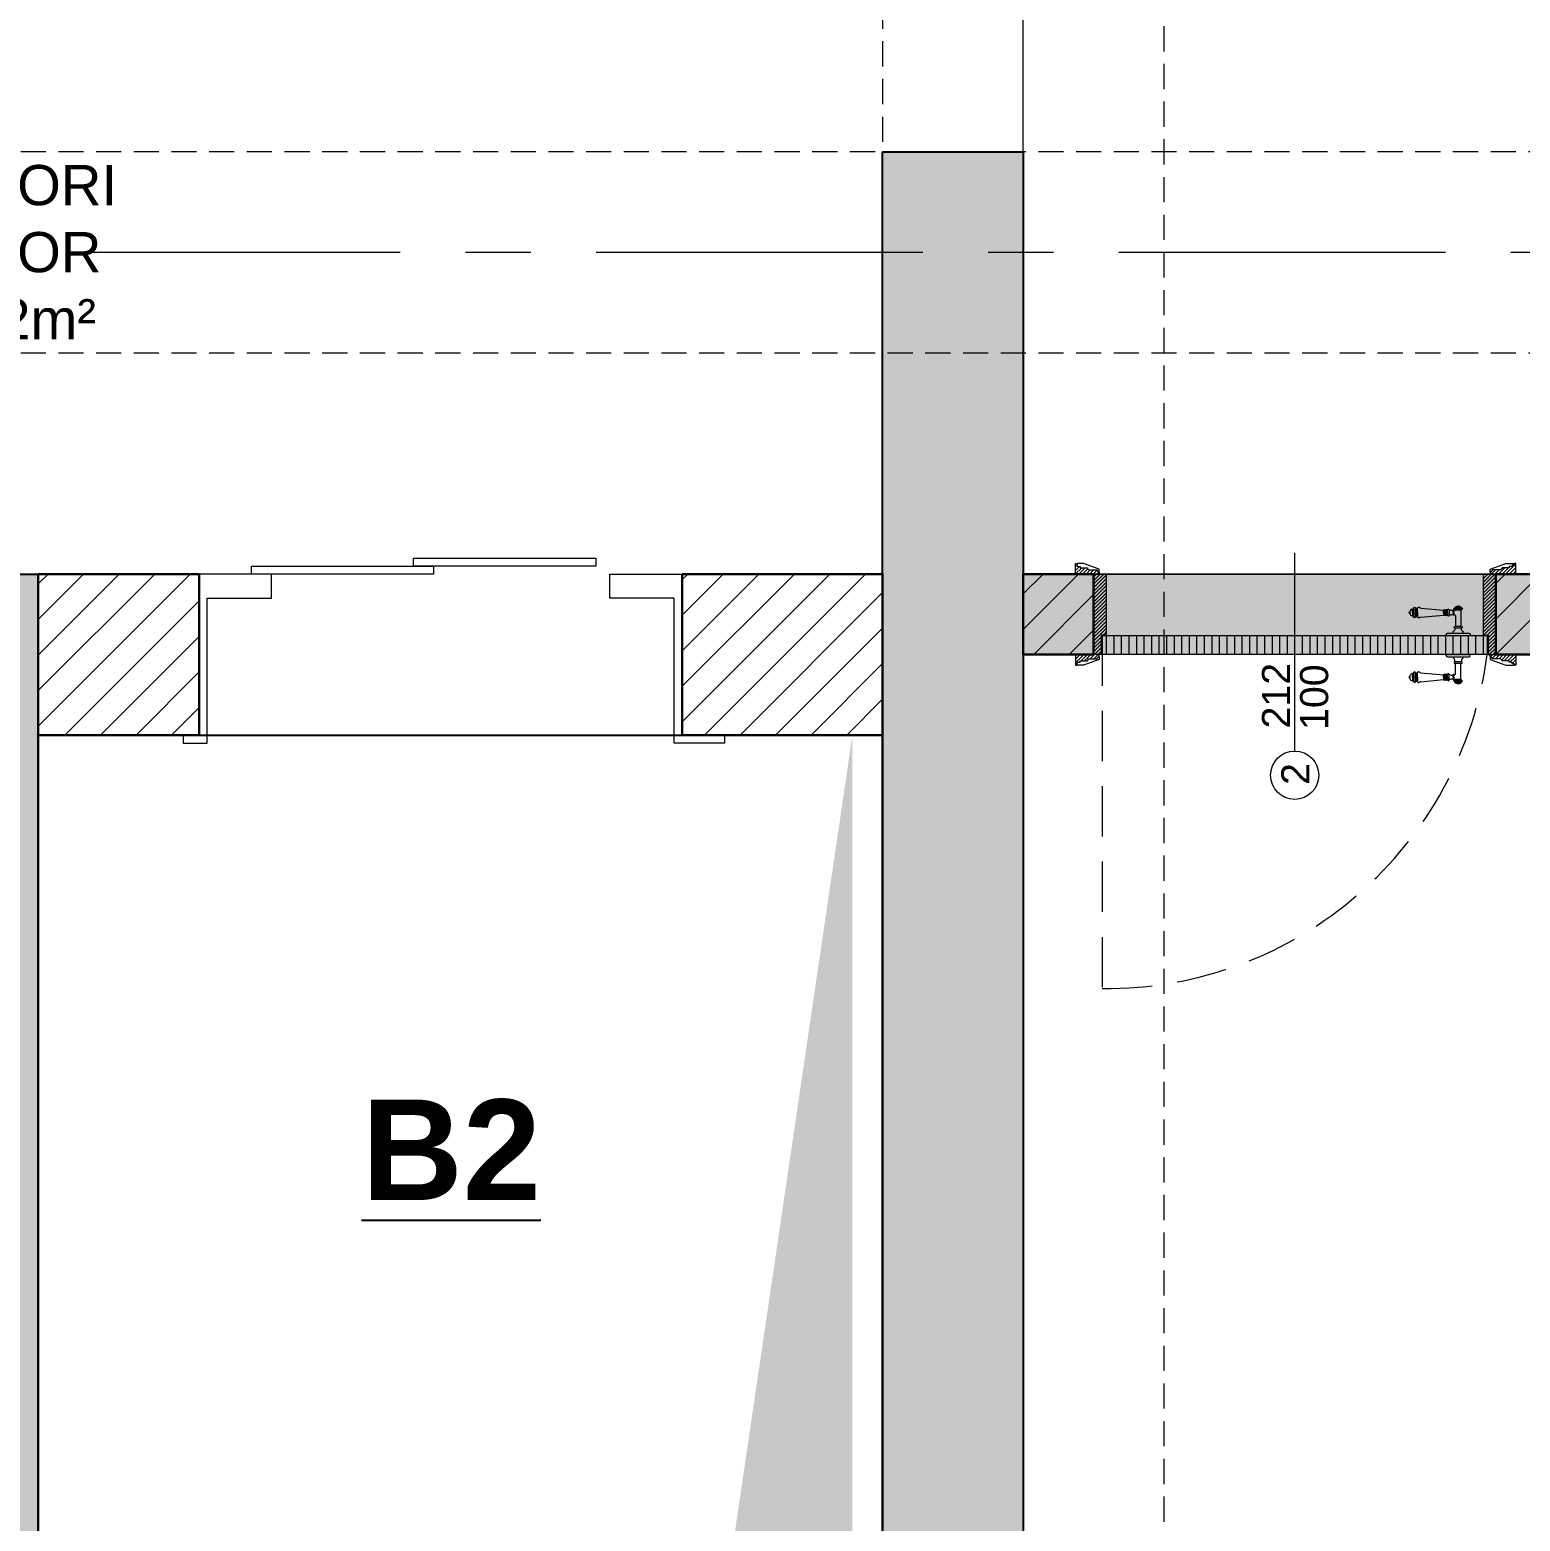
# Model space of a CAD drawing. Header units: centimetres. Extents: x 92587 to 105438, y -55119 to -48334.
# Drawn here: x 95732 to 96102.7, y -53137.9 to -52767 of the extents above; entities that cross this region are included whole.
import ezdxf

# ---------------------------------------------------------------- set-up
doc = ezdxf.new("R2010")
doc.units = ezdxf.units.CM
doc.header["$LTSCALE"] = 50
doc.header["$MEASUREMENT"] = 0
for name, pattern in [('AXES', [2, 1.25, -0.25, 0.25, -0.25]), ('CACHE', [0.375, 0.25, -0.125]), ('CONTINU', [0])]:
    doc.linetypes.add(name, pattern=pattern)
doc.layers.get('0').update_dxf_attribs({"color": 8})
for name, color, linetype in [('AXES', 10, 'AXES'), ('BETON COUPE', 3, 'CONTINU'), ('BETON TRAME', 252, 'Continuous'), ('BORD', 5, 'Continuous'), ('OMBRE', 253, 'Continuous'), ('TALUS', 2, 'Continuous'), ('TEXTE', 7, 'Continuous')]:
    doc.layers.add(name, color=color, linetype=linetype)
for name, color, linetype, lineweight in [('BETON CACHE', 4, 'CACHE', 5), ('BETON SUP TRAME', 4, 'CACHE', 5), ('CONSOLE ISOL.', 214, 'Continuous', 15), ('door', 44, 'Continuous', 5), ('MACONNERIE COUPE', 7, 'Continuous', 30), ('MACONNERIE HACHURE', 253, 'Continuous', 13)]:
    doc.layers.add(name, color=color, linetype=linetype, lineweight=lineweight)
doc.layers.add('DEMOL', color=7, linetype='Continuous', lineweight=60, true_color=0xa87e00)
doc.styles.add('GENERATED_STYLE_1', font='arial.ttf')
doc.styles.add('RS_TEXT_1.50', font='arial.ttf', dxfattribs={"height": 12.5})

# ---------------------------------------------------------------- blocks, each defined once
blk = doc.blocks.new('A$C1cd8c289')
at = {"layer": 'AXES', "lineweight": 5, "ltscale": 1.3}
for p, q in [((1270, -4150), (1270, -1058.41)), ((3195, -1960), (-1985, -1960))]:
    blk.add_line(p, q, dxfattribs=at)
blk = doc.blocks.new('door900')
at = {"color": 0}
for p, q in [((-9.3, 67.7), (9.3, 67.7)), ((9.3, 65.2), (-9.3, 65.2)), ((-6.8, 71.5), (-6.8, 70.2)), ((-5.5, 71.5), (-6.8, 71.5)), ((-6.8, 70.2), (6.8, 70.2)), ((-6.8, 62.7), (-6.8, 24)), ((-6.8, 62.7), (6.8, 62.7)), ((-5.5, 71.5), (5.5, 71.5)), ((5.5, 71.5), (6.8, 71.5)), ((6.8, 71.5), (6.8, 70.2)), ((8.7, 62.7), (6.8, 62.7)), ((6.8, 49.1), (6.8, 24)), ((8.7, 50.9), (8.7, 50.9)), ((10.5, 56.8), (10.5, 62.5)), ((10.5, 56.8), (10.5, 51.1)), ((12.7, 56.8), (12.7, 62.5)), ((12.7, 56.8), (12.7, 51.1)), ((22.5, 63.8), (22.5, 49.8)), ((26.5, 56.8), (26.5, 63.8)), ((26.5, 63.8), (29.1, 63.8)), ((26.5, 63.8), (29.1, 63.8)), ((26.5, 56.8), (26.5, 49.8)), ((26.5, 49.8), (29.1, 49.8)), ((26.5, 49.8), (29.1, 49.8)), ((29.1, 63.8), (29.1, 62.8)), ((29.1, 62.8), (29.1, 56.8)), ((29.1, 50.8), (29.1, 56.8)), ((29.1, 50.8), (29.1, 49.8)), ((29.1, 49.8), (29.1, 49.8)), ((31.1, 62.8), (31.1, 56.8)), ((31.1, 50.8), (31.1, 56.8)), ((34.1, 56.8), (34.1, 62.8)), ((34.1, 62.8), (34.1, 56.8)), ((34.1, 50.8), (34.1, 56.8)), ((34.1, 56.8), (34.1, 50.8)), ((92.8, 68.1), (36.2, 62.8)), ((36.2, 56.8), (36.2, 62.8)), ((36.2, 56.8), (36.2, 50.8)), ((92.8, 45.5), (36.2, 50.8)), ((101.2, 67.3), (103.2, 68)), ((101.2, 56.8), (101.2, 67.3)), ((101.2, 56.8), (101.2, 46.3)), ((101.2, 46.3), (103.2, 45.7)), ((103.2, 68), (103.2, 67.7)), ((103.2, 56.8), (103.2, 68)), ((103.2, 56.8), (103.2, 46.3)), ((103.2, 45.9), (103.2, 45.7)), ((106.5, 68), (105.5, 67.3)), ((105.5, 56.8), (105.5, 67.3)), ((105.5, 56.8), (105.5, 46.3)), ((106.5, 45.7), (105.5, 46.3)), ((106.5, 56.8), (106.5, 68)), ((106.5, 56.8), (106.5, 45.7)), ((110.7, 68), (111.8, 67.3)), ((110.7, 56.8), (110.7, 68)), ((110.7, 56.8), (110.7, 45.7)), ((110.7, 45.7), (111.8, 46.3)), ((111.8, 56.8), (111.8, 67.3)), ((111.8, 66.2), (113.3, 66.2)), ((111.8, 56.8), (111.8, 46.3)), ((111.8, 47.5), (113.3, 47.5)), ((113.3, 56.8), (113.3, 66.2)), ((113.3, 56.8), (113.3, 47.5)), ((120.5, 56.8), (120.5, 58.6)), ((120.5, 56.8), (120.5, 55)), ((-30, 3), (-30, 0)), ((30, 0), (-30, 0)), ((27, 6), (-27, 6)), ((-8.3, 22.3), (8.3, 22.3)), ((-8.3, 18.3), (8.3, 18.3)), ((30, 3), (30, 0))]:
    blk.add_line(p, q, dxfattribs=at)
for centre, radius, start, end in [((-9.3, 66.5), 1.25, 90, 270), ((-6.8, 67.7), 2.51, 90.115, 179.885), ((-6.8, 65.2), 2.51, 180.115, 269.885), ((0, 64), 9.29, 53.4104, 126.5896), ((6.8, 67.7), 2.51, 0.115, 89.885), ((6.8, 65.2), 2.51, 270.115, 359.885), ((8.7, 49), 1.91, 88.7426, 178.1515), ((8.6, 64.9), 2.15, 272.7029, 297.6142), ((8.6, 48.8), 2.15, 62.3858, 87.2971), ((9.3, 66.5), 1.25, 270, 90), ((10, 62.5), 0.561, 3.7097, 127.9634), ((10, 51.1), 0.561, 232.0366, 356.2903), ((11.6, 62.5), 1.1, 0.0106, 179.9894), ((11.6, 51.1), 1.1, 180.0106, 359.9894), ((16.7, 70.5), 8.83, 243.5466, 311.3694), ((16.7, 43.2), 8.83, 48.6306, 116.4534), ((24.5, 63.7), 2.01, 4.1469, 175.8531), ((24.5, 50), 2.01, 184.1469, 355.8531), ((30.1, 62.8), 1.03, 0, 180.0014), ((30.1, 50.8), 1.03, 179.9972, 0), ((32.6, 62.8), 1.48, 0, 180), ((32.6, 50.8), 1.48, 180, 0), ((35.2, 62.8), 1.03, 0, 180), ((32.6, 62.8), 1.48, 1.563306237032948e-10, 2.08440831604393e-10), ((35.2, 50.8), 1.03, 180, 0), ((93.1, 72.5), 4.4, 266.3976, 315.6468), ((93.1, 41.1), 4.4, 44.3532, 93.6024), ((98.3, 67.4), 2.89, 358.3861, 135.6468), ((98.3, 46.2), 2.89, 224.3532, 1.6139), ((104.3, 67.6), 1.15, 170.914, 348.1019), ((104.3, 46.1), 1.15, 11.8981, 189.086), ((108.6, 68), 2.1, 0, 180), ((108.6, 45.7), 2.1, 180, 0), ((115.5, 62.5), 2.84, 13.4568, 140.4953), ((115.5, 51.2), 2.84, 219.5047, 346.5432), ((127.9, 65.2), 9.88, 191.9991, 221.6757), ((127.9, 48.5), 9.88, 138.3243, 168.0009), ((120.5, 56.8), 1.79, 0, 90), ((120.5, 56.8), 1.79, 270, 0), ((-27, 3), 3, 90, 180), ((-6.8, 6), 6, 130.5908, 180), ((-16.6, 16.6), 8.41, 314.3689, 12.0705), ((-8.3, 20.3), 2, 90, 270), ((-8.5, 24), 1.71, 275.059, 359.7825), ((8.5, 24), 1.71, 180.2175, 264.941), ((16.6, 16.6), 8.41, 167.9295, 225.6311), ((8.3, 20.3), 2, 270, 90), ((6.8, 6), 6, 0, 49.4092), ((27, 3), 3, 0, 90)]:
    blk.add_arc(centre, radius, start, end, dxfattribs=at)

msp = doc.modelspace()

# ---------------------------------------------------------------- hatches: boundary and pattern name
at = {"layer": 'BETON TRAME', "transparency": 33554559}
h = msp.add_hatch(color=256, dxfattribs=at)
h.dxf.hatch_style = 1
h.paths.add_polyline_path([(95944.11, -52797.36), (95979.11, -52797.36), (95979.11, -53447.36), (95944.11, -53447.36), (95944.11, -53272.36), (95484.11, -53272.36), (95484.11, -53447.36), (95449.11, -53447.36), (95449.11, -52797.36), (95484.11, -52797.36), (95484.11, -53232.36), (95694.11, -53232.36), (95694.11, -52902.36), (95734.11, -52902.36), (95734.11, -53232.36), (95944.11, -53232.36)])
h.paths.add_polyline_path([(96814.11, -54122.36), (96814.11, -54072.36), (96679.11, -54072.36), (96679.11, -54122.36)])
h.paths.add_polyline_path([(96079.11, -54122.36), (96079.11, -54072.36), (95944.11, -54072.36), (95944.11, -54122.36)])
h.paths.add_polyline_path([(95484.11, -54122.36), (95484.11, -54072.36), (95349.11, -54072.36), (95349.11, -54122.36)])
h.paths.add_polyline_path([(94749.11, -54122.36), (94749.11, -54072.36), (94614.11, -54072.36), (94614.11, -54122.36)])
h.paths.add_polyline_path([(94749.11, -53447.36), (94749.11, -53397.36), (94614.11, -53397.36), (94614.11, -53447.36)])
h.paths.add_polyline_path([(96814.11, -53447.36), (96814.11, -53397.36), (96679.11, -53397.36), (96679.11, -53447.36)])
h.paths.add_polyline_path([(96814.11, -52847.36), (96814.11, -52797.36), (96679.11, -52797.36), (96679.11, -52847.36)])
h.paths.add_polyline_path([(94749.11, -52847.36), (94749.11, -52797.36), (94614.11, -52797.36), (94614.11, -52847.36)])
h.paths.add_polyline_path([(94749.11, -52107.36), (94749.11, -52057.36), (94614.11, -52057.36), (94614.11, -52107.36)])
h.paths.add_polyline_path([(96679.11, -52057.36), (96679.11, -52107.36), (96814.11, -52107.36), (96814.11, -52057.36)])
h.paths.add_polyline_path([(95984.11, -52107.36), (95984.11, -52057.36), (95874.11, -52057.36), (95874.11, -52107.36)])
h.paths.add_polyline_path([(95554.11, -52107.36), (95554.11, -52057.36), (95444.11, -52057.36), (95444.11, -52107.36)])
h.paths.add_polyline_path([(95579.11, -52057.36), (95554.11, -52057.36), (95554.11, -52562.36), (95579.11, -52562.36)])
h.paths.add_polyline_path([(95874.11, -52057.36), (95849.11, -52057.36), (95849.11, -52562.36), (95874.11, -52562.36)])
at = {"layer": 'door'}
h = msp.add_hatch(dxfattribs=at)
h.set_pattern_fill('ANSI31', color=256, scale=5, angle=900)
h.set_pattern_definition([(225, (241946.7766, -107941.8739), (0.4419417382, -0.4419417382), [])])
edge = h.paths.add_edge_path()
edge.add_line((95992.86, -52900.48), (95993.28, -52900.48))
edge.add_line((95993.28, -52900.48), (95993.28, -52900.79))
edge.add_line((95993.28, -52900.79), (95995.04, -52900.79))
edge.add_line((95995.04, -52900.79), (95995.04, -52901))
edge.add_arc((95995.04, -52901.31), 0.314, 0, 90, ccw=False)
edge.add_line((95995.35, -52901.31), (95997.45, -52901.31))
edge.add_line((95997.45, -52901.31), (95997.45, -52901.52))
edge.add_arc((95997.45, -52901.84), 0.314, 0, 90, ccw=False)
edge.add_line((95997.76, -52901.84), (95997.97, -52901.84))
edge.add_line((95997.97, -52901.84), (95997.97, -52902.36))
edge.add_line((95997.97, -52902.36), (95992.11, -52902.36))
edge.add_line((95992.11, -52902.36), (95992.11, -52899.74))
edge.add_line((95992.11, -52899.74), (95992.52, -52899.74))
edge.add_line((95992.52, -52899.74), (95992.52, -52900.06))
edge.add_line((95992.52, -52900.06), (95992.44, -52900.06))
edge.add_arc((95992.86, -52900.06), 0.419, 180, 270)
h.paths.add_polyline_path([(95996.61, -52902.36), (95999.75, -52902.36), (95999.75, -52917.54), (95998.5, -52917.54), (95998.5, -52922.36), (95996.61, -52922.36)])
edge = h.paths.add_edge_path()
edge.add_line((95992.86, -52924.25), (95993.28, -52924.25))
edge.add_line((95993.28, -52924.25), (95993.28, -52923.93))
edge.add_line((95993.28, -52923.93), (95995.04, -52923.93))
edge.add_line((95995.04, -52923.93), (95995.04, -52923.72))
edge.add_arc((95995.04, -52923.41), 0.314, 270, 360)
edge.add_line((95995.35, -52923.41), (95997.45, -52923.41))
edge.add_line((95997.45, -52923.41), (95997.45, -52923.2))
edge.add_arc((95997.45, -52922.89), 0.314, 270, 360)
edge.add_line((95997.76, -52922.89), (95997.97, -52922.89))
edge.add_line((95997.97, -52922.89), (95997.97, -52922.36))
edge.add_line((95997.97, -52922.36), (95992.11, -52922.36))
edge.add_line((95992.11, -52922.36), (95992.11, -52924.98))
edge.add_line((95992.11, -52924.98), (95992.52, -52924.98))
edge.add_line((95992.52, -52924.98), (95992.52, -52924.67))
edge.add_line((95992.52, -52924.67), (95992.44, -52924.67))
edge.add_arc((95992.86, -52924.67), 0.419, 90, 180, ccw=False)
h = msp.add_hatch(dxfattribs=at)
h.set_pattern_fill('ANSI31', color=256, scale=5, angle=900)
h.set_pattern_definition([(225, (241954.7766, -107941.8739), (0.4419417382, -0.4419417382), [])])
h.paths.add_polyline_path([(96096.61, -52902.36), (96093.47, -52902.36), (96093.47, -52917.54), (96094.73, -52917.54), (96094.73, -52922.36), (96096.61, -52922.36)])
edge = h.paths.add_edge_path()
edge.add_line((96100.36, -52900.48), (96099.94, -52900.48))
edge.add_line((96099.94, -52900.48), (96099.94, -52900.79))
edge.add_line((96099.94, -52900.79), (96098.18, -52900.79))
edge.add_line((96098.18, -52900.79), (96098.18, -52901))
edge.add_arc((96098.18, -52901.31), 0.314, 90, 180)
edge.add_line((96097.87, -52901.31), (96095.77, -52901.31))
edge.add_line((96095.77, -52901.31), (96095.77, -52901.52))
edge.add_arc((96095.77, -52901.84), 0.314, 90, 180)
edge.add_line((96095.46, -52901.84), (96095.25, -52901.84))
edge.add_line((96095.25, -52901.84), (96095.25, -52902.36))
edge.add_line((96095.25, -52902.36), (96101.61, -52902.36))
edge.add_line((96101.61, -52902.36), (96101.61, -52899.74))
edge.add_line((96101.61, -52899.74), (96101.2, -52899.74))
edge.add_line((96101.2, -52899.74), (96101.2, -52900.06))
edge.add_line((96101.2, -52900.06), (96100.78, -52900.06))
edge.add_arc((96100.36, -52900.06), 0.419, 270, 360, ccw=False)
edge = h.paths.add_edge_path()
edge.add_line((96100.36, -52924.25), (96099.94, -52924.25))
edge.add_line((96099.94, -52924.25), (96099.94, -52923.93))
edge.add_line((96099.94, -52923.93), (96098.18, -52923.93))
edge.add_line((96098.18, -52923.93), (96098.18, -52923.72))
edge.add_arc((96098.18, -52923.41), 0.314, 180, 270, ccw=False)
edge.add_line((96097.87, -52923.41), (96095.77, -52923.41))
edge.add_line((96095.77, -52923.41), (96095.77, -52923.2))
edge.add_arc((96095.77, -52922.89), 0.314, 180, 270, ccw=False)
edge.add_line((96095.46, -52922.89), (96095.25, -52922.89))
edge.add_line((96095.25, -52922.89), (96095.25, -52922.36))
edge.add_line((96095.25, -52922.36), (96101.61, -52922.36))
edge.add_line((96101.61, -52922.36), (96101.61, -52924.98))
edge.add_line((96101.61, -52924.98), (96101.2, -52924.98))
edge.add_line((96101.2, -52924.98), (96101.2, -52924.67))
edge.add_line((96101.2, -52924.67), (96100.78, -52924.67))
edge.add_arc((96100.36, -52924.67), 0.419, 0, 90)
h = msp.add_hatch(dxfattribs=at)
h.set_pattern_fill('ANSI31', color=256, scale=15, angle=405)
h.set_pattern_definition([(90, (48446.0615, -151989.3063), (-1.875, 2e-15), [])])
h.paths.add_polyline_path([(95998.71, -52917.6), (96094.52, -52917.6), (96094.52, -52922.31), (95998.71, -52922.31)])
at = {"layer": 'MACONNERIE HACHURE'}
h = msp.add_hatch(dxfattribs=at)
h.set_pattern_fill('ANSI31', color=256, scale=50, style=0)
h.set_pattern_definition([(45, (845.911, 6550.742), (-4.41941738, 4.41941738), [])])
h.paths.add_polyline_path([(96464.11, -53567.36), (96464.11, -53736.36), (96392.11, -53736.36), (96392.11, -53757.36), (96414.11, -53757.36), (96414.11, -53762.36), (96234.11, -53762.36), (96234.11, -53750.36), (96284.11, -53750.36), (96284.11, -53577.36), (96306.11, -53577.36), (96306.11, -53589.36), (96296.11, -53589.36), (96296.11, -53750.36), (96387.11, -53750.36), (96387.11, -53731.36), (96444.11, -53731.36), (96444.11, -53589.36), (96388.11, -53589.36), (96388.11, -53577.36), (96452.11, -53577.36), (96452.11, -53567.36)])
h.paths.add_polyline_path([(95894.28, -52902.36), (95944.11, -52902.36), (95944.11, -52942.36), (95894.28, -52942.36)])
h.paths.add_polyline_path([(95734.11, -52902.36), (95774.11, -52902.36), (95774.11, -52942.36), (95734.11, -52942.36)])
h.paths.add_polyline_path([(95874.11, -52547.36), (95964.11, -52547.36), (95964.11, -52607.36), (96117.11, -52607.36), (96117.11, -52547.36), (96129.11, -52547.36), (96129.11, -52667.36), (96109.11, -52667.36), (96109.11, -52632.36), (95944.11, -52632.36), (95944.11, -52583.36), (95874.11, -52583.36), (95874.11, -52632.36), (95839.11, -52632.36), (95839.11, -52612.36), (95849.11, -52612.36), (95849.11, -52562.36), (95874.11, -52562.36), (95874.11, -52578.36), (95944.11, -52578.36), (95944.11, -52552.36), (95874.11, -52552.36)])
h.paths.add_polyline_path([(96444.11, -54162.36), (96344.11, -54162.36), (96344.11, -54187.36), (96444.11, -54187.36)])
h.paths.add_polyline_path([(96679.11, -52154.25), (96704.11, -52154.25), (96704.11, -52107.36), (96679.11, -52107.36)])
h.paths.add_polyline_path([(96679.11, -54052.36), (96704.11, -54052.36), (96704.11, -54072.36), (96679.11, -54072.36)])
h.paths.add_polyline_path([(95996.61, -52902.36), (95979.11, -52902.36), (95979.11, -52922.36), (95996.61, -52922.36)])
h.paths.add_polyline_path([(96319.11, -52789.36), (96329.11, -52789.36), (96329.11, -52777.36), (96289.11, -52777.36), (96289.11, -52789.36), (96299.11, -52789.36), (96299.11, -53107.36), (96129.11, -53107.36), (96129.11, -52789.36), (96207.12, -52789.36), (96207.12, -52777.36), (96129.11, -52777.36), (96129.11, -52767.36), (96109.11, -52767.36), (96109.11, -52902.36), (96096.61, -52902.36), (96096.61, -52922.36), (96109.11, -52922.36), (96109.11, -53137.36), (96130.11, -53137.36), (96130.11, -53467.36), (96228.12, -53467.36), (96228.12, -53455.36), (96150.11, -53455.36), (96150.11, -53137.36), (96320.11, -53137.36), (96320.11, -53455.36), (96310.11, -53455.36), (96310.11, -53467.36), (96350.11, -53467.36), (96350.11, -53455.36), (96340.11, -53455.36), (96340.11, -53137.36), (96679.11, -53137.36), (96679.11, -53182.36), (96704.11, -53182.36), (96704.11, -53132.36), (96814.11, -53132.36), (96814.11, -53112.36), (96704.11, -53112.36), (96704.11, -53062.36), (96679.11, -53062.36), (96679.11, -53107.36), (96319.11, -53107.36)])
h.paths.add_polyline_path([(96487.11, -53762.36), (96487.11, -53742.36), (96789.11, -53742.36), (96789.11, -53677.36), (96814.11, -53677.36), (96814.11, -53767.36), (96704.11, -53767.36), (96704.11, -53782.36), (96679.11, -53782.36), (96679.11, -53762.36)])
h.paths.add_polyline_path([(96044.11, -53859.36), (96019.11, -53859.36), (96019.11, -53581.36), (95967.11, -53581.36), (95967.11, -53559.36), (95979.11, -53559.36), (95979.11, -53569.36), (96104.11, -53569.36), (96104.11, -53581.36), (96044.11, -53581.36)])
h.paths.add_polyline_path([(96019.11, -53932.36), (96019.11, -53952.36), (95969.11, -53952.36), (95969.11, -54072.36), (95944.11, -54072.36), (95944.11, -53957.36), (95926.61, -53957.36), (95926.61, -53932.36)])
h.paths.add_polyline_path([(96679.11, -54122.36), (96679.11, -54162.36), (96624.11, -54162.36), (96624.11, -54187.36), (96704.11, -54187.36), (96704.11, -54122.36)])
h.paths.add_polyline_path([(96104.11, -54162.36), (96164.11, -54162.36), (96164.11, -54187.36), (96079.11, -54187.36), (96079.11, -54122.36), (96079.11, -54122.36), (96079.11, -54072.36), (96104.11, -54072.36)])
h.paths.add_polyline_path([(96679.11, -52482.36), (96679.11, -52424.25), (96704.11, -52424.25), (96704.11, -52477.36), (96814.11, -52477.36), (96814.11, -52567.36), (96789.11, -52567.36), (96789.11, -52502.36), (96456.11, -52502.36), (96456.11, -52675.36), (96444.11, -52675.36), (96444.11, -52667.36), (96388.11, -52667.36), (96388.11, -52655.36), (96444.11, -52655.36), (96444.11, -52507.36), (96296.11, -52507.36), (96296.11, -52655.36), (96306.11, -52655.36), (96306.11, -52667.36), (96284.11, -52667.36), (96284.11, -52494.36), (96234.24, -52494.36), (96234.24, -52482.36)])
h.paths.add_polyline_path([(96444.11, -52809.36), (96444.11, -52789.36), (96421.11, -52789.36), (96421.11, -52777.36), (96444.11, -52777.36), (96444.11, -52767.36), (96456.11, -52767.36), (96456.11, -52797.36), (96679.11, -52797.36), (96679.11, -52809.36)], flags=17)
h.paths.add_polyline_path([(96464.11, -53447.36), (96679.11, -53447.36), (96679.11, -53435.36), (96452.11, -53435.36), (96452.11, -53455.36), (96442.11, -53455.36), (96442.11, -53467.36), (96452.11, -53467.36), (96452.11, -53475.36), (96464.11, -53475.36)])
h.paths.add_polyline_path([(95879.11, -53447.36), (95879.11, -53459.36), (95967.11, -53459.36), (95967.11, -53467.36), (95979.11, -53467.36), (95979.11, -53447.36)])
h.paths.add_polyline_path([(96789.11, -52797.36), (96814.11, -52797.36), (96814.11, -52747.36), (96789.11, -52747.36)])
h.paths.add_polyline_path([(96789.11, -53447.36), (96814.11, -53447.36), (96814.11, -53497.36), (96789.11, -53497.36)])
h.paths.add_polyline_path([(96679.11, -52847.36), (96704.11, -52847.36), (96704.11, -52902.25), (96679.11, -52902.25)], flags=17)
h.paths.add_polyline_path([(96679.11, -53397.36), (96704.11, -53397.36), (96704.11, -53342.47), (96679.11, -53342.47)], flags=17)
h.paths.add_polyline_path([(95533.94, -52902.36), (95484.11, -52902.36), (95484.11, -52942.36), (95533.94, -52942.36)])
h.paths.add_polyline_path([(95694.11, -52902.36), (95654.11, -52902.36), (95654.11, -52942.36), (95694.11, -52942.36)])
h.paths.add_polyline_path([(95849.11, -52082.36), (95829.11, -52082.36), (95829.11, -52057.36), (95849.11, -52057.36)])
h.paths.add_polyline_path([(96164.11, -52082.36), (96164.11, -52057.36), (95984.11, -52057.36), (95984.11, -52082.36)])
h.paths.add_polyline_path([(95554.11, -52547.36), (95464.11, -52547.36), (95464.11, -52607.36), (95311.11, -52607.36), (95311.11, -52547.36), (95299.11, -52547.36), (95299.11, -52667.36), (95319.11, -52667.36), (95319.11, -52632.36), (95484.11, -52632.36), (95484.11, -52583.36), (95554.11, -52583.36), (95554.11, -52632.36), (95739.11, -52632.36), (95739.11, -52612.36), (95579.11, -52612.36), (95579.11, -52562.36), (95554.11, -52562.36), (95554.11, -52578.36), (95484.11, -52578.36), (95484.11, -52552.36), (95554.11, -52552.36)])
h.paths.add_polyline_path([(94984.11, -54162.36), (95084.11, -54162.36), (95084.11, -54187.36), (94984.11, -54187.36)])
h.paths.add_polyline_path([(94749.11, -52154.25), (94724.11, -52154.25), (94724.11, -52107.36), (94749.11, -52107.36)])
h.paths.add_polyline_path([(94749.11, -54052.36), (94724.11, -54052.36), (94724.11, -54072.36), (94749.11, -54072.36)])
h.paths.add_polyline_path([(95431.61, -52902.36), (95449.11, -52902.36), (95449.11, -52922.36), (95431.61, -52922.36)])
h.paths.add_polyline_path([(95729.11, -53932.36), (95746.61, -53932.36), (95746.61, -53957.36), (95729.11, -53957.36), (95729.11, -54122.36), (95699.11, -54122.36), (95699.11, -53957.36), (95681.5, -53957.36), (95681.5, -53932.36), (95699.11, -53932.36), (95699.11, -53459.36), (95631.11, -53459.36), (95631.11, -53447.36), (95699.11, -53447.36), (95699.11, -53272.36), (95729.11, -53272.36), (95729.11, -53447.36), (95797.11, -53447.36), (95797.11, -53459.36), (95729.11, -53459.36)])
h.paths.add_polyline_path([(95109.11, -52789.36), (95099.11, -52789.36), (95099.11, -52777.36), (95139.11, -52777.36), (95139.11, -52789.36), (95129.11, -52789.36), (95129.11, -53107.36), (95299.11, -53107.36), (95299.11, -52789.36), (95221.1, -52789.36), (95221.1, -52777.36), (95299.11, -52777.36), (95299.11, -52767.36), (95319.11, -52767.36), (95319.11, -52902.36), (95331.61, -52902.36), (95331.61, -52922.36), (95319.11, -52922.36), (95319.11, -53137.36), (95298.11, -53137.36), (95298.11, -53467.36), (95200.1, -53467.36), (95200.1, -53455.36), (95278.11, -53455.36), (95278.11, -53137.36), (95108.11, -53137.36), (95108.11, -53455.36), (95118.11, -53455.36), (95118.11, -53467.36), (95078.11, -53467.36), (95078.11, -53455.36), (95088.11, -53455.36), (95088.11, -53137.36), (94749.11, -53137.36), (94749.11, -53182.36), (94724.11, -53182.36), (94724.11, -53132.36), (94614.11, -53132.36), (94614.11, -53112.36), (94724.11, -53112.36), (94724.11, -53062.36), (94749.11, -53062.36), (94749.11, -53107.36), (95109.11, -53107.36)])
h.paths.add_polyline_path([(94964.11, -53736.36), (95036.11, -53736.36), (95036.11, -53757.36), (95014.11, -53757.36), (95014.11, -53762.36), (95194.11, -53762.36), (95194.11, -53750.36), (95144.11, -53750.36), (95144.11, -53577.36), (95122.11, -53577.36), (95122.11, -53589.36), (95132.11, -53589.36), (95132.11, -53750.36), (95041.11, -53750.36), (95041.11, -53731.36), (94984.11, -53731.36), (94984.11, -53589.36), (95040.11, -53589.36), (95040.11, -53577.36), (94976.11, -53577.36), (94976.11, -53567.36), (94964.11, -53567.36)])
h.paths.add_polyline_path([(94941.11, -53762.36), (94941.11, -53742.36), (94639.11, -53742.36), (94639.11, -53677.36), (94614.11, -53677.36), (94614.11, -53767.36), (94724.11, -53767.36), (94724.11, -53782.36), (94749.11, -53782.36), (94749.11, -53762.36)])
h.paths.add_polyline_path([(95384.11, -53859.36), (95409.11, -53859.36), (95409.11, -53581.36), (95461.11, -53581.36), (95461.11, -53559.36), (95449.11, -53559.36), (95449.11, -53569.36), (95324.11, -53569.36), (95324.11, -53581.36), (95384.11, -53581.36)])
h.paths.add_polyline_path([(95409.11, -53932.36), (95409.11, -53952.36), (95459.11, -53952.36), (95459.11, -54072.36), (95484.11, -54072.36), (95484.11, -53957.36), (95501.61, -53957.36), (95501.61, -53932.36)])
h.paths.add_polyline_path([(94749.11, -54122.36), (94749.11, -54162.36), (94804.11, -54162.36), (94804.11, -54187.36), (94724.11, -54187.36), (94724.11, -54122.36)])
h.paths.add_polyline_path([(95324.11, -54162.36), (95264.11, -54162.36), (95264.11, -54187.36), (95349.11, -54187.36), (95349.11, -54122.36), (95349.11, -54122.36), (95349.11, -54072.36), (95324.11, -54072.36)])
h.paths.add_polyline_path([(96679.11, -52082.36), (96624.11, -52082.36), (96624.11, -52057.36), (96679.11, -52057.36)])
h.paths.add_polyline_path([(96444.11, -52082.36), (96444.11, -52057.36), (96344.11, -52057.36), (96344.11, -52082.36)])
h.paths.add_polyline_path([(95729.11, -52082.36), (95579.11, -52082.36), (95579.11, -52057.36), (95729.11, -52057.36)])
h.paths.add_polyline_path([(95444.11, -52082.36), (94749.11, -52082.36), (94749.11, -52057.36), (95444.11, -52057.36)])
h.paths.add_polyline_path([(94749.11, -52482.36), (94749.11, -52424.25), (94724.11, -52424.25), (94724.11, -52477.36), (94614.11, -52477.36), (94614.11, -52567.36), (94639.11, -52567.36), (94639.11, -52502.36), (94972.11, -52502.36), (94972.11, -52675.36), (94984.11, -52675.36), (94984.11, -52667.36), (95040.11, -52667.36), (95040.11, -52655.36), (94984.11, -52655.36), (94984.11, -52507.36), (95132.11, -52507.36), (95132.11, -52655.36), (95122.11, -52655.36), (95122.11, -52667.36), (95144.11, -52667.36), (95144.11, -52494.36), (95193.98, -52494.36), (95193.98, -52482.36)])
h.paths.add_polyline_path([(94984.11, -52809.36), (94984.11, -52789.36), (95007.11, -52789.36), (95007.11, -52777.36), (94984.11, -52777.36), (94984.11, -52767.36), (94972.11, -52767.36), (94972.11, -52797.36), (94749.11, -52797.36), (94749.11, -52809.36)], flags=17)
h.paths.add_polyline_path([(94964.11, -53447.36), (94749.11, -53447.36), (94749.11, -53435.36), (94976.11, -53435.36), (94976.11, -53455.36), (94986.11, -53455.36), (94986.11, -53467.36), (94976.11, -53467.36), (94976.11, -53475.36), (94964.11, -53475.36)])
h.paths.add_polyline_path([(95549.11, -53447.36), (95549.11, -53459.36), (95461.11, -53459.36), (95461.11, -53467.36), (95449.11, -53467.36), (95449.11, -53447.36)])
h.paths.add_polyline_path([(94639.11, -52797.36), (94614.11, -52797.36), (94614.11, -52747.36), (94639.11, -52747.36)])
h.paths.add_polyline_path([(94639.11, -53447.36), (94614.11, -53447.36), (94614.11, -53497.36), (94639.11, -53497.36)])
h.paths.add_polyline_path([(94749.11, -52847.36), (94724.11, -52847.36), (94724.11, -52902.25), (94749.11, -52902.25)], flags=17)
h.paths.add_polyline_path([(94749.11, -53397.36), (94724.11, -53397.36), (94724.11, -53342.47), (94749.11, -53342.47)], flags=17)
at = {"layer": 'TALUS', "ltscale": 0.5, "true_color": 0xf8991e, "transparency": 33554610}
h = msp.add_hatch(color=30, dxfattribs=at)
h.dxf.hatch_style = 1
h.paths.add_polyline_path([(95979.11, -52902.36), (96129.11, -52902.36), (96129.21, -53107.36), (96704.11, -53107.36), (96704.11, -53112.36), (96814.11, -53112.36), (96814.11, -53132.36), (96704.11, -53132.36), (96704.11, -53137.36), (96109.11, -53137.36), (96109.11, -52922.36), (95979.11, -52922.36)])
h.paths.add_polyline_path([(95449.11, -52902.36), (95299.11, -52902.36), (95299.01, -53107.36), (94724.11, -53107.36), (94724.11, -53112.36), (94614.11, -53112.36), (94614.11, -53132.36), (94724.11, -53132.36), (94724.11, -53137.36), (95319.11, -53137.36), (95319.11, -52922.36), (95449.11, -52922.36)])
h.paths.add_polyline_path([(95699.11, -53272.36), (95729.11, -53272.36), (95729.11, -54122.36), (95699.11, -54122.36)])

# ---------------------------------------------------------------- linework, layer by layer
at = {"layer": 'BETON CACHE', "lineweight": 5, "ltscale": 0.5}
msp.add_lwpolyline([(94614.11, -52847.36), (96814.11, -52847.36), (96814.11, -52797.36), (94614.11, -52797.36)], close=True, dxfattribs=at)
at = {"layer": 'BETON COUPE'}
msp.add_lwpolyline([(95944.11, -52797.36), (95979.11, -52797.36), (95979.11, -53447.36), (95944.11, -53447.36), (95944.11, -53272.36), (95484.11, -53272.36), (95484.11, -53447.36), (95449.11, -53447.36), (95449.11, -52797.36), (95484.11, -52797.36), (95484.11, -53232.36), (95694.11, -53232.36), (95694.11, -52902.36), (95734.11, -52902.36), (95734.11, -53232.36), (95944.11, -53232.36)], close=True, dxfattribs=at)
at = {"layer": 'BETON SUP TRAME', "lineweight": 5, "ltscale": 0.5}
msp.add_lwpolyline([(95944.11, -54122.36), (96014.11, -54122.36), (96014.11, -52057.36), (95944.11, -52057.36)], close=True, dxfattribs=at)
at = {"layer": 'BORD'}
msp.add_lwpolyline([(95734.11, -52942.36), (95944.11, -52942.36), (95944.11, -53232.36), (95734.11, -53232.36)], close=True, dxfattribs=at)
at = {"layer": 'CONSOLE ISOL.'}
for points in [[(95449.11, -53272.36), (95979.11, -53272.36), (95979.11, -52902.36), (96109.11, -52902.36), (96109.11, -52632.36), (95944.11, -52632.36), (95944.11, -52552.36), (95874.11, -52552.36), (95874.11, -52057.36), (95554.11, -52057.36), (95554.11, -52552.36), (95484.11, -52552.36), (95484.11, -52632.36), (95319.11, -52632.36), (95319.11, -52902.36), (95449.11, -52902.36)], [(96814.11, -53122.36), (96119.11, -53122.36), (96119.11, -52902.36), (95979.11, -52902.36), (95979.11, -53272.36), (95714.11, -53272.36), (95714.11, -54122.36), (96079.11, -54122.36), (96079.11, -54187.36), (96704.11, -54187.36), (96704.11, -54122.36), (96814.11, -54122.36), (96814.11, -54057.36), (96914.11, -54057.36), (96914.11, -53782.36), (96814.11, -53782.36)]]:
    msp.add_lwpolyline(points, close=True, dxfattribs=at)
at = {"layer": 'door'}
msp.add_line((96046.61, -52946.36), (96046.61, -52897.04), dxfattribs=at)
at = {"layer": 'door', "linetype": 'CACHE'}
msp.add_line((95998.71, -52917.6), (95998.71, -53005.41), dxfattribs=at)
at = {"layer": 'door'}
for points in [[(95787.11, -52900.36), (95832.44, -52900.36), (95832.44, -52902.36), (95787.11, -52902.36)], [(95827.44, -52898.36), (95872.78, -52898.36), (95872.78, -52900.36), (95827.44, -52900.36)], [(95774.11, -52902.36), (95774.11, -52942.36), (95770.11, -52942.36), (95770.11, -52944.36), (95776.11, -52944.36), (95776.11, -52908.36), (95792.11, -52908.36), (95792.11, -52902.36)], [(95876.28, -52908.36), (95876.28, -52902.36), (95894.28, -52902.36), (95894.28, -52942.36), (95904.78, -52942.36), (95904.78, -52944.36), (95892.28, -52944.36), (95892.28, -52908.36)]]:
    msp.add_lwpolyline(points, close=True, dxfattribs=at)
for points in [[(95992.86, -52900.48), (95993.28, -52900.48), (95993.28, -52900.79), (95995.04, -52900.79), (95995.04, -52901, -0.414214), (95995.35, -52901.31), (95997.45, -52901.31), (95997.45, -52901.52, -0.414214), (95997.76, -52901.84), (95997.97, -52901.84), (95997.97, -52902.36), (95992.11, -52902.36), (95992.11, -52899.74), (95992.52, -52899.74), (95992.52, -52900.06), (95992.44, -52900.06, 0.414214), (95992.86, -52900.48)], [(96100.36, -52900.48), (96099.94, -52900.48), (96099.94, -52900.79), (96098.18, -52900.79), (96098.18, -52901, 0.414214), (96097.87, -52901.31), (96095.77, -52901.31), (96095.77, -52901.52, 0.414214), (96095.46, -52901.84), (96095.25, -52901.84), (96095.25, -52902.36), (96101.61, -52902.36), (96101.61, -52899.74), (96101.2, -52899.74), (96101.2, -52900.06), (96100.78, -52900.06, -0.414214), (96100.36, -52900.48)], [(95992.86, -52924.25), (95993.28, -52924.25), (95993.28, -52923.93), (95995.04, -52923.93), (95995.04, -52923.72, 0.414214), (95995.35, -52923.41), (95997.45, -52923.41), (95997.45, -52923.2, 0.414214), (95997.76, -52922.89), (95997.97, -52922.89), (95997.97, -52922.36), (95992.11, -52922.36), (95992.11, -52924.98), (95992.52, -52924.98), (95992.52, -52924.67), (95992.44, -52924.67, -0.414214), (95992.86, -52924.25)], [(96100.36, -52924.25), (96099.94, -52924.25), (96099.94, -52923.93), (96098.18, -52923.93), (96098.18, -52923.72, -0.414214), (96097.87, -52923.41), (96095.77, -52923.41), (96095.77, -52923.2, -0.414214), (96095.46, -52922.89), (96095.25, -52922.89), (96095.25, -52922.36), (96101.61, -52922.36), (96101.61, -52924.98), (96101.2, -52924.98), (96101.2, -52924.67), (96100.78, -52924.67, 0.414214), (96100.36, -52924.25)]]:
    msp.add_lwpolyline(points, format="xyb", dxfattribs=at)
for points in [[(95997.97, -52901.84), (95997.97, -52901.11), (95994.12, -52899.74), (95992.52, -52899.74)], [(96095.25, -52901.84), (96095.25, -52901.11), (96099.11, -52899.74), (96101.2, -52899.74)], [(95996.61, -52902.36), (95999.75, -52902.36), (95999.75, -52917.54), (95998.5, -52917.54), (95998.5, -52922.36), (95996.61, -52922.36), (95996.61, -52902.36)], [(96096.61, -52902.36), (96093.47, -52902.36), (96093.47, -52917.54), (96094.73, -52917.54), (96094.73, -52922.36), (96096.61, -52922.36), (96096.61, -52902.36)], [(95998.71, -52917.6), (96094.52, -52917.6), (96094.52, -52922.31), (95998.71, -52922.31), (95998.71, -52917.6)], [(95997.97, -52922.89), (95997.97, -52923.62), (95994.12, -52924.98), (95992.52, -52924.98)], [(96095.25, -52922.89), (96095.25, -52923.62), (96099.11, -52924.98), (96101.2, -52924.98)]]:
    msp.add_lwpolyline(points, dxfattribs=at)
msp.add_circle((96046.61, -52952.36), 6, dxfattribs=at)
at = {"layer": 'door', "linetype": 'CACHE'}
msp.add_arc((95999.67, -52909.73), 95.68, 269.4244, 352.4456, dxfattribs=at)
at = {"layer": 'MACONNERIE COUPE'}
msp.add_lwpolyline([(96679.11, -53107.36), (96319.11, -53107.36), (96319.11, -52789.36), (96329.11, -52789.36), (96329.11, -52777.36), (96289.11, -52777.36), (96289.11, -52789.36), (96299.11, -52789.36), (96299.11, -53107.36), (96129.11, -53107.36), (96129.11, -52789.36), (96207.12, -52789.36), (96207.12, -52777.36), (96129.11, -52777.36), (96129.11, -52767.36), (96109.11, -52767.36), (96109.11, -52902.36), (96096.61, -52902.36), (96096.61, -52922.36), (96109.11, -52922.36), (96109.11, -53137.36), (96130.11, -53137.36), (96130.11, -53467.36)], dxfattribs=at)
for points in [[(95734.11, -52902.36), (95774.11, -52902.36), (95774.11, -52942.36), (95734.11, -52942.36)], [(95894.28, -52902.36), (95944.11, -52902.36), (95944.11, -52942.36), (95894.28, -52942.36)], [(95996.61, -52902.36), (95979.11, -52902.36), (95979.11, -52922.36), (95996.61, -52922.36)]]:
    msp.add_lwpolyline(points, close=True, dxfattribs=at)
at = {"layer": 'OMBRE'}
msp.add_solid([(95936.61, -52942.36), (95936.61, -53224.86), (95900.3, -53188.55)], dxfattribs=at)

# ---------------------------------------------------------------- block references
at = {"layer": 'door', "xscale": -0.1, "yscale": 0.1, "zscale": 0.1}
msp.add_blockref('door900', (96087.28, -52917.6), dxfattribs=at)
at = {"layer": 'door', "xscale": 0.1, "yscale": 0.1, "zscale": 0.1, "rotation": 180}
msp.add_blockref('door900', (96087.28, -52922.31), dxfattribs=at)
at = {"layer": 'MACONNERIE COUPE', "lineweight": 5, "ltscale": 0.5}
msp.add_blockref('A$C1cd8c289', (94709.11, -50862.36), dxfattribs=at)

# ---------------------------------------------------------------- texts
at = {"layer": 'DEMOL', "lineweight": -2, "insert": (95714.11, -52822.36), "char_height": 10, "width": 93.9293, "attachment_point": 5, "style": 'RS_TEXT_1.50'}
msp.add_mtext('KORRIDORI QENDROR\\PS=21.32m²', dxfattribs=at)
at = {"layer": 'door', "char_height": 7, "rotation": 90, "style": 'GENERATED_STYLE_1'}
for s, insert, attachment_point in [('\\A1;\\pxql,t0;212', (96045.46, -52940.74), 7), ('\\A1;\\pxql,t0;100', (96055.04, -52941.11), 7), ('\\A1;\\pxql,t0;2', (96043.28, -52954.77), 1)]:
    msp.add_mtext(s, dxfattribs=dict(at, insert=insert, attachment_point=attachment_point))
at = {"layer": 'TEXTE', "insert": (95836.81, -53045.5), "char_height": 25, "width": 958.4363, "attachment_point": 5, "style": 'RS_TEXT_1.50'}
msp.add_mtext('{\\fArial|b1|i0|c0|p34;\\LB2}', dxfattribs=at)

doc.saveas('drawing.dxf')
